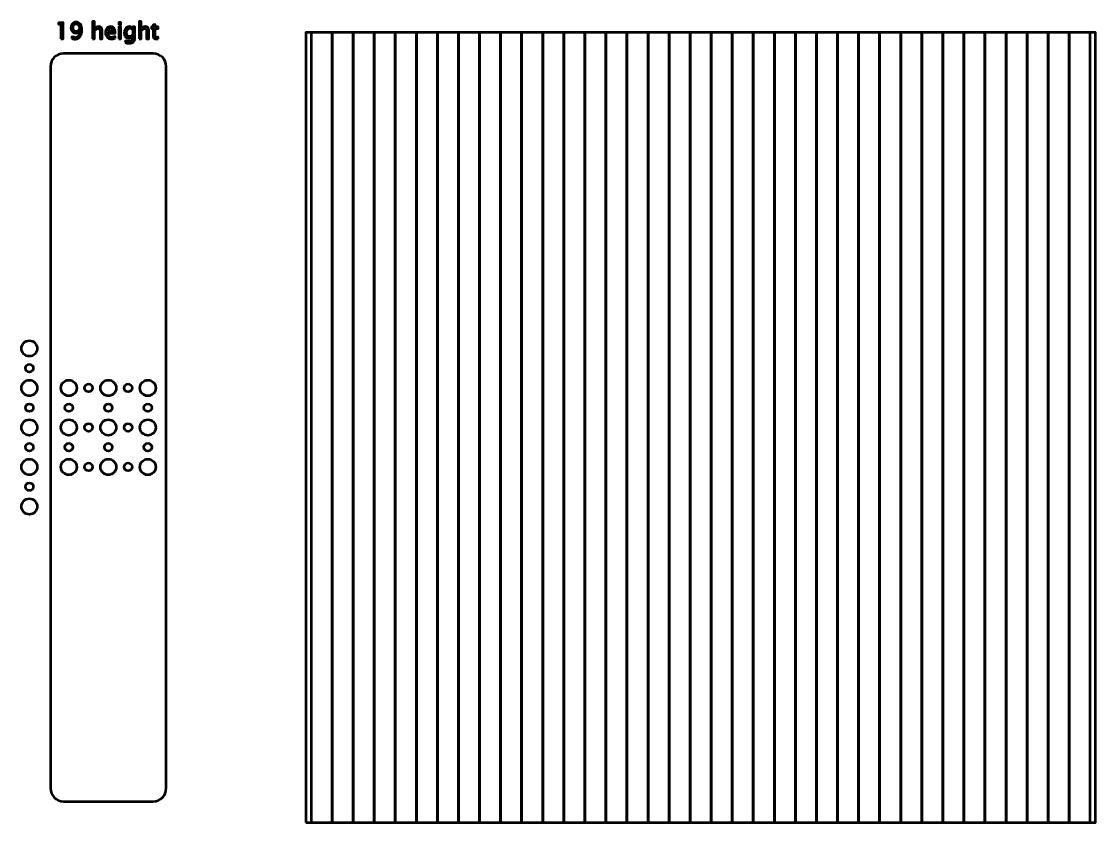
# Model space of a CAD drawing. Header units: centimetres. Extents: x -120 to 105, y -79 to 117.
# Drawn here: x 64.2 to 105, y -30 to 0.41 of the extents above; entities that cross this region are included whole.
import ezdxf

# ---------------------------------------------------------------- set-up
doc = ezdxf.new("R2010")
doc.units = ezdxf.units.CM
doc.header["$MEASUREMENT"] = 0
doc.layers.add('Layer 1', color=7, linetype='Continuous')

msp = doc.modelspace()

# ---------------------------------------------------------------- linework, layer by layer
at = {"layer": 'Layer 1', "lineweight": 53}
for points in [[(75, -30), (105, -30), (105, 0), (75, 0), (75, -30)], [(75.2, -30), (76, -30), (76, 0), (75.2, 0), (75.2, -30)], [(76, -30), (76.8, -30), (76.8, 0), (76, 0), (76, -30)], [(76.8, -30), (77.6, -30), (77.6, 0), (76.8, 0), (76.8, -30)], [(77.6, -30), (78.4, -30), (78.4, 0), (77.6, 0), (77.6, -30)], [(78.4, -30), (79.2, -30), (79.2, 0), (78.4, 0), (78.4, -30)], [(79.2, -30), (80, -30), (80, 0), (79.2, 0), (79.2, -30)], [(80, -30), (80.8, -30), (80.8, 0), (80, 0), (80, -30)], [(80.8, -30), (81.6, -30), (81.6, 0), (80.8, 0), (80.8, -30)], [(81.6, -30), (82.4, -30), (82.4, 0), (81.6, 0), (81.6, -30)], [(82.4, -30), (83.2, -30), (83.2, 0), (82.4, 0), (82.4, -30)], [(83.2, -30), (84, -30), (84, 0), (83.2, 0), (83.2, -30)], [(84, -30), (84.8, -30), (84.8, 0), (84, 0), (84, -30)], [(84.8, -30), (85.6, -30), (85.6, 0), (84.8, 0), (84.8, -30)], [(85.6, -30), (86.4, -30), (86.4, 0), (85.6, 0), (85.6, -30)], [(86.4, -30), (87.2, -30), (87.2, 0), (86.4, 0), (86.4, -30)], [(87.2, -30), (88, -30), (88, 0), (87.2, 0), (87.2, -30)], [(88, -30), (88.8, -30), (88.8, 0), (88, 0), (88, -30)], [(88.8, -30), (89.6, -30), (89.6, 0), (88.8, 0), (88.8, -30)], [(89.6, -30), (90.4, -30), (90.4, 0), (89.6, 0), (89.6, -30)], [(90.4, -30), (91.2, -30), (91.2, 0), (90.4, 0), (90.4, -30)], [(91.2, -30), (92, -30), (92, 0), (91.2, 0), (91.2, -30)], [(92, -30), (92.8, -30), (92.8, 0), (92, 0), (92, -30)], [(92.8, -30), (93.6, -30), (93.6, 0), (92.8, 0), (92.8, -30)], [(93.6, -30), (94.4, -30), (94.4, 0), (93.6, 0), (93.6, -30)], [(94.4, -30), (95.2, -30), (95.2, 0), (94.4, 0), (94.4, -30)], [(95.2, -30), (96, -30), (96, 0), (95.2, 0), (95.2, -30)], [(96, -30), (96.8, -30), (96.8, 0), (96, 0), (96, -30)], [(96.8, -30), (97.6, -30), (97.6, 0), (96.8, 0), (96.8, -30)], [(97.6, -30), (98.4, -30), (98.4, 0), (97.6, 0), (97.6, -30)], [(98.4, -30), (99.2, -30), (99.2, 0), (98.4, 0), (98.4, -30)], [(99.2, -30), (100, -30), (100, 0), (99.2, 0), (99.2, -30)], [(100, -30), (100.8, -30), (100.8, 0), (100, 0), (100, -30)], [(100.8, -30), (101.6, -30), (101.6, 0), (100.8, 0), (100.8, -30)], [(101.6, -30), (102.4, -30), (102.4, 0), (101.6, 0), (101.6, -30)], [(102.4, -30), (103.2, -30), (103.2, 0), (102.4, 0), (102.4, -30)], [(103.2, -30), (104, -30), (104, 0), (103.2, 0), (103.2, -30)], [(104, -30), (104.8, -30), (104.8, 0), (104, 0), (104, -30)]]:
    msp.add_lwpolyline(points, close=True, dxfattribs=at)
for centre, major_axis in [((64.50001, -12.00001), (0, 0.30001)), ((64.5, -12.75), (0, 0.15)), ((64.50001, -13.50001), (0, 0.30001)), ((66.00001, -13.50001), (0, 0.30001)), ((66.75, -13.5), (0, 0.15)), ((67.50001, -13.50001), (0, 0.30001)), ((68.25, -13.5), (0, 0.15)), ((69.00001, -13.50001), (0, 0.30001)), ((64.5, -14.25), (0, 0.15)), ((66, -14.25), (0, 0.15)), ((67.5, -14.25), (0, 0.15)), ((69, -14.25), (0, 0.15)), ((64.50001, -15.00001), (0, 0.30001)), ((66.00001, -15.00001), (0, 0.30001)), ((66.75, -15), (0, 0.15)), ((67.50001, -15.00001), (0, 0.30001)), ((68.25, -15), (0, 0.15)), ((69.00001, -15.00001), (0, 0.30001)), ((64.5, -15.75), (0, 0.15)), ((66, -15.75), (0, 0.15)), ((67.5, -15.75), (0, 0.15)), ((69, -15.75), (0, 0.15)), ((64.50001, -16.50001), (0, 0.30001)), ((66.00001, -16.50001), (0, 0.30001)), ((67.50001, -16.50001), (0, 0.30001)), ((69.00001, -16.50001), (0, 0.30001)), ((66.75, -16.5), (0, 0.15)), ((68.25, -16.5), (0, 0.15)), ((64.5, -17.25), (0, 0.15)), ((64.50001, -18.00001), (0, 0.30001))]:
    msp.add_ellipse(centre, major_axis=major_axis, ratio=1, dxfattribs=at)
at = {"layer": 'Layer 1', "color": 5, "lineweight": 53}
for points, knots in [([(66.89886, -0.24003), (66.89886, -0.24003), (66.89886, 0.41275), (66.89886, 0.41275), (66.89886, 0.41275), (66.89886, 0.41275), (66.98014, 0.41275), (66.98014, 0.41275), (66.98014, 0.41275), (66.98014, 0.41275), (66.98014, 0.1239), (66.98014, 0.1239), (66.98014, 0.1239), (67.02318, 0.18669), (67.07596, 0.21802), (67.13833, 0.21802), (67.13833, 0.21802), (67.17756, 0.21802), (67.20874, 0.20574), (67.23174, 0.18105), (67.23174, 0.18105), (67.25474, 0.15649), (67.26632, 0.12333), (67.26632, 0.08185), (67.26632, 0.08185), (67.26632, 0.08185), (67.26632, -0.24003), (67.26632, -0.24003), (67.26632, -0.24003), (67.26632, -0.24003), (67.18503, -0.24003), (67.18503, -0.24003), (67.18503, -0.24003), (67.18503, -0.24003), (67.18503, 0.05532), (67.18503, 0.05532), (67.18503, 0.05532), (67.18503, 0.08862), (67.1801, 0.11233), (67.17036, 0.12644), (67.17036, 0.12644), (67.16048, 0.14069), (67.14425, 0.14774), (67.12153, 0.14774), (67.12153, 0.14774), (67.07158, 0.14774), (67.02445, 0.11515), (66.98014, 0.04995), (66.98014, 0.04995), (66.98014, 0.04995), (66.98014, -0.24003), (66.98014, -0.24003), (66.98014, -0.24003), (66.98014, -0.24003), (66.89886, -0.24003), (66.89886, -0.24003)], [0, 0, 0, 0, 0.06666667, 0.06666667, 0.06666667, 0.06666667, 0.13333333, 0.13333333, 0.13333333, 0.13333333, 0.2, 0.2, 0.2, 0.2, 0.26666667, 0.26666667, 0.26666667, 0.26666667, 0.33333333, 0.33333333, 0.33333333, 0.33333333, 0.4, 0.4, 0.4, 0.4, 0.46666667, 0.46666667, 0.46666667, 0.46666667, 0.53333333, 0.53333333, 0.53333333, 0.53333333, 0.6, 0.6, 0.6, 0.6, 0.66666667, 0.66666667, 0.66666667, 0.66666667, 0.73333333, 0.73333333, 0.73333333, 0.73333333, 0.8, 0.8, 0.8, 0.8, 0.86666667, 0.86666667, 0.86666667, 0.86666667, 1, 1, 1, 1]), ([(68.66869, -0.24003), (68.66869, -0.24003), (68.66869, 0.41275), (68.66869, 0.41275), (68.66869, 0.41275), (68.66869, 0.41275), (68.74997, 0.41275), (68.74997, 0.41275), (68.74997, 0.41275), (68.74997, 0.41275), (68.74997, 0.1239), (68.74997, 0.1239), (68.74997, 0.1239), (68.79301, 0.18669), (68.84579, 0.21802), (68.90816, 0.21802), (68.90816, 0.21802), (68.94739, 0.21802), (68.97857, 0.20574), (69.00157, 0.18105), (69.00157, 0.18105), (69.02457, 0.15649), (69.03615, 0.12333), (69.03615, 0.08185), (69.03615, 0.08185), (69.03615, 0.08185), (69.03615, -0.24003), (69.03615, -0.24003), (69.03615, -0.24003), (69.03615, -0.24003), (68.95486, -0.24003), (68.95486, -0.24003), (68.95486, -0.24003), (68.95486, -0.24003), (68.95486, 0.05532), (68.95486, 0.05532), (68.95486, 0.05532), (68.95486, 0.08862), (68.94993, 0.11233), (68.94019, 0.12644), (68.94019, 0.12644), (68.93031, 0.14069), (68.91408, 0.14774), (68.89136, 0.14774), (68.89136, 0.14774), (68.84141, 0.14774), (68.79428, 0.11515), (68.74997, 0.04995), (68.74997, 0.04995), (68.74997, 0.04995), (68.74997, -0.24003), (68.74997, -0.24003), (68.74997, -0.24003), (68.74997, -0.24003), (68.66869, -0.24003), (68.66869, -0.24003)], [0, 0, 0, 0, 0.06666667, 0.06666667, 0.06666667, 0.06666667, 0.13333333, 0.13333333, 0.13333333, 0.13333333, 0.2, 0.2, 0.2, 0.2, 0.26666667, 0.26666667, 0.26666667, 0.26666667, 0.33333333, 0.33333333, 0.33333333, 0.33333333, 0.4, 0.4, 0.4, 0.4, 0.46666667, 0.46666667, 0.46666667, 0.46666667, 0.53333333, 0.53333333, 0.53333333, 0.53333333, 0.6, 0.6, 0.6, 0.6, 0.66666667, 0.66666667, 0.66666667, 0.66666667, 0.73333333, 0.73333333, 0.73333333, 0.73333333, 0.8, 0.8, 0.8, 0.8, 0.86666667, 0.86666667, 0.86666667, 0.86666667, 1, 1, 1, 1]), ([(65.70082, -0.24003), (65.70082, -0.24003), (65.70082, 0.31115), (65.70082, 0.31115), (65.70082, 0.31115), (65.70082, 0.31115), (65.60345, 0.31115), (65.60345, 0.31115), (65.60345, 0.31115), (65.60345, 0.31115), (65.60345, 0.36195), (65.60345, 0.36195), (65.60345, 0.36195), (65.60345, 0.36195), (65.7821, 0.37719), (65.7821, 0.37719), (65.7821, 0.37719), (65.7821, 0.37719), (65.7821, -0.24003), (65.7821, -0.24003), (65.7821, -0.24003), (65.7821, -0.24003), (65.70082, -0.24003), (65.70082, -0.24003)], [0, 0, 0, 0, 0.14285714, 0.14285714, 0.14285714, 0.14285714, 0.28571429, 0.28571429, 0.28571429, 0.28571429, 0.42857143, 0.42857143, 0.42857143, 0.42857143, 0.57142857, 0.57142857, 0.57142857, 0.57142857, 0.71428571, 0.71428571, 0.71428571, 0.71428571, 1, 1, 1, 1]), ([(66.11089, -0.23664), (66.11089, -0.23664), (66.11089, -0.16722), (66.11089, -0.16722), (66.11089, -0.16722), (66.16268, -0.18528), (66.20671, -0.19431), (66.24311, -0.19431), (66.24311, -0.19431), (66.29377, -0.19431), (66.33342, -0.17272), (66.36193, -0.12954), (66.36193, -0.12954), (66.39043, -0.08636), (66.40468, -0.02625), (66.40468, 0.05066), (66.40468, 0.05066), (66.36334, -0.00028), (66.31635, -0.02582), (66.26357, -0.02582), (66.26357, -0.02582), (66.21207, -0.02582), (66.16832, -0.00691), (66.13248, 0.03105), (66.13248, 0.03105), (66.09664, 0.069), (66.07872, 0.11515), (66.07872, 0.16976), (66.07872, 0.16976), (66.07872, 0.23241), (66.09777, 0.28434), (66.13601, 0.32555), (66.13601, 0.32555), (66.17411, 0.36675), (66.22209, 0.38735), (66.27994, 0.38735), (66.27994, 0.38735), (66.34641, 0.38735), (66.39876, 0.36068), (66.437, 0.30734), (66.437, 0.30734), (66.47524, 0.254), (66.49443, 0.18105), (66.49443, 0.08834), (66.49443, 0.08834), (66.49443, 0.02935), (66.48526, -0.0261), (66.46677, -0.07803), (66.46677, -0.07803), (66.44829, -0.1301), (66.42359, -0.17046), (66.39241, -0.19939), (66.39241, -0.19939), (66.35261, -0.23664), (66.30012, -0.25527), (66.23521, -0.25527), (66.23521, -0.25527), (66.20318, -0.25527), (66.16183, -0.24906), (66.11089, -0.23664)], [0, 0, 0, 0, 0.0625, 0.0625, 0.0625, 0.0625, 0.125, 0.125, 0.125, 0.125, 0.1875, 0.1875, 0.1875, 0.1875, 0.25, 0.25, 0.25, 0.25, 0.3125, 0.3125, 0.3125, 0.3125, 0.375, 0.375, 0.375, 0.375, 0.4375, 0.4375, 0.4375, 0.4375, 0.5, 0.5, 0.5, 0.5, 0.5625, 0.5625, 0.5625, 0.5625, 0.625, 0.625, 0.625, 0.625, 0.6875, 0.6875, 0.6875, 0.6875, 0.75, 0.75, 0.75, 0.75, 0.8125, 0.8125, 0.8125, 0.8125, 0.875, 0.875, 0.875, 0.875, 1, 1, 1, 1]), ([(66.16, 0.18359), (66.16, 0.13702), (66.17058, 0.10019), (66.19175, 0.0731), (66.19175, 0.0731), (66.21291, 0.04614), (66.24142, 0.0326), (66.2774, 0.0326), (66.2774, 0.0326), (66.31197, 0.0326), (66.34147, 0.04431), (66.36574, 0.06773), (66.36574, 0.06773), (66.39001, 0.09116), (66.40214, 0.11952), (66.40214, 0.15254), (66.40214, 0.15254), (66.40214, 0.20475), (66.39043, 0.24681), (66.36687, 0.27856), (66.36687, 0.27856), (66.34344, 0.31045), (66.31268, 0.32639), (66.27444, 0.32639), (66.27444, 0.32639), (66.23874, 0.32639), (66.2108, 0.31369), (66.19048, 0.28829), (66.19048, 0.28829), (66.17016, 0.26289), (66.16, 0.22804), (66.16, 0.18359)], [0, 0, 0, 0, 0.11111111, 0.11111111, 0.11111111, 0.11111111, 0.22222222, 0.22222222, 0.22222222, 0.22222222, 0.33333333, 0.33333333, 0.33333333, 0.33333333, 0.44444444, 0.44444444, 0.44444444, 0.44444444, 0.55555556, 0.55555556, 0.55555556, 0.55555556, 0.66666667, 0.66666667, 0.66666667, 0.66666667, 0.77777778, 0.77777778, 0.77777778, 0.77777778, 1, 1, 1, 1]), ([(67.75371, -0.22564), (67.6991, -0.24201), (67.6524, -0.25019), (67.61345, -0.25019), (67.61345, -0.25019), (67.54699, -0.25019), (67.49294, -0.22818), (67.45131, -0.18429), (67.45131, -0.18429), (67.40968, -0.14041), (67.3888, -0.08354), (67.3888, -0.01355), (67.3888, -0.01355), (67.3888, 0.05433), (67.40714, 0.11007), (67.44397, 0.15367), (67.44397, 0.15367), (67.4808, 0.19713), (67.52794, 0.21887), (67.58537, 0.21887), (67.58537, 0.21887), (67.6397, 0.21887), (67.68175, 0.19953), (67.71138, 0.16087), (67.71138, 0.16087), (67.74101, 0.1222), (67.75583, 0.06745), (67.75583, -0.00353), (67.75583, -0.00353), (67.75583, -0.00353), (67.75541, -0.02836), (67.75541, -0.02836), (67.75541, -0.02836), (67.75541, -0.02836), (67.47177, -0.02836), (67.47177, -0.02836), (67.47177, -0.02836), (67.48363, -0.13561), (67.53598, -0.18923), (67.62869, -0.18923), (67.62869, -0.18923), (67.6627, -0.18923), (67.70433, -0.17963), (67.75371, -0.16044), (67.75371, -0.16044), (67.75371, -0.16044), (67.75371, -0.22564), (67.75371, -0.22564)], [0, 0, 0, 0, 0.07692308, 0.07692308, 0.07692308, 0.07692308, 0.15384615, 0.15384615, 0.15384615, 0.15384615, 0.23076923, 0.23076923, 0.23076923, 0.23076923, 0.30769231, 0.30769231, 0.30769231, 0.30769231, 0.38461538, 0.38461538, 0.38461538, 0.38461538, 0.46153846, 0.46153846, 0.46153846, 0.46153846, 0.53846154, 0.53846154, 0.53846154, 0.53846154, 0.61538462, 0.61538462, 0.61538462, 0.61538462, 0.69230769, 0.69230769, 0.69230769, 0.69230769, 0.76923077, 0.76923077, 0.76923077, 0.76923077, 0.84615385, 0.84615385, 0.84615385, 0.84615385, 1, 1, 1, 1]), ([(67.47601, 0.0326), (67.47601, 0.0326), (67.67413, 0.0326), (67.67413, 0.0326), (67.67413, 0.0326), (67.67413, 0.11614), (67.64294, 0.1579), (67.58071, 0.1579), (67.58071, 0.1579), (67.51806, 0.1579), (67.4832, 0.11614), (67.47601, 0.0326)], [0, 0, 0, 0, 0.25, 0.25, 0.25, 0.25, 0.5, 0.5, 0.5, 0.5, 1, 1, 1, 1]), ([(67.8961, 0.29083), (67.8961, 0.29083), (67.8961, 0.37211), (67.8961, 0.37211), (67.8961, 0.37211), (67.8961, 0.37211), (67.97738, 0.37211), (67.97738, 0.37211), (67.97738, 0.37211), (67.97738, 0.37211), (67.97738, 0.29083), (67.97738, 0.29083), (67.97738, 0.29083), (67.97738, 0.29083), (67.8961, 0.29083), (67.8961, 0.29083)], [0, 0, 0, 0, 0.2, 0.2, 0.2, 0.2, 0.4, 0.4, 0.4, 0.4, 0.6, 0.6, 0.6, 0.6, 1, 1, 1, 1]), ([(67.8961, -0.24003), (67.8961, -0.24003), (67.8961, 0.20871), (67.8961, 0.20871), (67.8961, 0.20871), (67.8961, 0.20871), (67.97738, 0.20871), (67.97738, 0.20871), (67.97738, 0.20871), (67.97738, 0.20871), (67.97738, -0.24003), (67.97738, -0.24003), (67.97738, -0.24003), (67.97738, -0.24003), (67.8961, -0.24003), (67.8961, -0.24003)], [0, 0, 0, 0, 0.2, 0.2, 0.2, 0.2, 0.4, 0.4, 0.4, 0.4, 0.6, 0.6, 0.6, 0.6, 1, 1, 1, 1]), ([(68.14248, -0.38904), (68.14248, -0.38904), (68.15208, -0.31877), (68.15208, -0.31877), (68.15208, -0.31877), (68.19921, -0.34078), (68.24592, -0.35179), (68.29206, -0.35179), (68.29206, -0.35179), (68.38364, -0.35179), (68.4295, -0.30325), (68.4295, -0.2063), (68.4295, -0.2063), (68.4295, -0.2063), (68.4295, -0.13575), (68.4295, -0.13575), (68.4295, -0.13575), (68.41539, -0.16552), (68.39536, -0.18852), (68.36925, -0.20503), (68.36925, -0.20503), (68.34314, -0.22154), (68.31408, -0.22987), (68.28204, -0.22987), (68.28204, -0.22987), (68.22772, -0.22987), (68.18468, -0.2104), (68.15293, -0.17145), (68.15293, -0.17145), (68.12118, -0.1325), (68.10523, -0.07973), (68.10523, -0.01312), (68.10523, -0.01312), (68.10523, 0.05503), (68.12329, 0.11063), (68.15942, 0.15367), (68.15942, 0.15367), (68.19568, 0.19657), (68.24239, 0.21802), (68.29982, 0.21802), (68.29982, 0.21802), (68.35006, 0.21802), (68.39338, 0.1977), (68.4295, 0.15692), (68.4295, 0.15692), (68.4295, 0.15692), (68.4295, 0.20871), (68.4295, 0.20871), (68.4295, 0.20871), (68.4295, 0.20871), (68.51079, 0.20871), (68.51079, 0.20871), (68.51079, 0.20871), (68.51079, 0.20871), (68.51079, -0.11755), (68.51079, -0.11755), (68.51079, -0.11755), (68.51079, -0.18768), (68.50712, -0.23961), (68.49978, -0.27333), (68.49978, -0.27333), (68.49258, -0.30706), (68.47875, -0.33472), (68.45871, -0.35616), (68.45871, -0.35616), (68.42315, -0.39384), (68.36756, -0.41275), (68.29206, -0.41275), (68.29206, -0.41275), (68.24027, -0.41275), (68.19046, -0.40485), (68.14248, -0.38904)], [0, 0, 0, 0, 0.05263158, 0.05263158, 0.05263158, 0.05263158, 0.10526316, 0.10526316, 0.10526316, 0.10526316, 0.15789474, 0.15789474, 0.15789474, 0.15789474, 0.21052632, 0.21052632, 0.21052632, 0.21052632, 0.26315789, 0.26315789, 0.26315789, 0.26315789, 0.31578947, 0.31578947, 0.31578947, 0.31578947, 0.36842105, 0.36842105, 0.36842105, 0.36842105, 0.42105263, 0.42105263, 0.42105263, 0.42105263, 0.47368421, 0.47368421, 0.47368421, 0.47368421, 0.52631579, 0.52631579, 0.52631579, 0.52631579, 0.57894737, 0.57894737, 0.57894737, 0.57894737, 0.63157895, 0.63157895, 0.63157895, 0.63157895, 0.68421053, 0.68421053, 0.68421053, 0.68421053, 0.73684211, 0.73684211, 0.73684211, 0.73684211, 0.78947368, 0.78947368, 0.78947368, 0.78947368, 0.84210526, 0.84210526, 0.84210526, 0.84210526, 0.89473684, 0.89473684, 0.89473684, 0.89473684, 1, 1, 1, 1]), ([(68.4295, -0.08481), (68.4295, -0.08481), (68.4295, 0.10132), (68.4295, 0.10132), (68.4295, 0.10132), (68.39366, 0.13843), (68.35457, 0.15706), (68.31238, 0.15706), (68.31238, 0.15706), (68.27485, 0.15706), (68.2455, 0.1421), (68.22433, 0.11204), (68.22433, 0.11204), (68.20302, 0.08213), (68.19244, 0.0405), (68.19244, -0.01256), (68.19244, -0.01256), (68.19244, -0.11007), (68.22701, -0.15875), (68.2963, -0.15875), (68.2963, -0.15875), (68.34343, -0.15875), (68.38788, -0.13406), (68.4295, -0.08481)], [0, 0, 0, 0, 0.14285714, 0.14285714, 0.14285714, 0.14285714, 0.28571429, 0.28571429, 0.28571429, 0.28571429, 0.42857143, 0.42857143, 0.42857143, 0.42857143, 0.57142857, 0.57142857, 0.57142857, 0.57142857, 0.71428571, 0.71428571, 0.71428571, 0.71428571, 1, 1, 1, 1]), ([(69.39485, -0.23989), (69.36973, -0.2468), (69.34786, -0.25019), (69.32938, -0.25019), (69.32938, -0.25019), (69.28789, -0.25019), (69.25557, -0.23834), (69.23243, -0.21463), (69.23243, -0.21463), (69.20915, -0.19092), (69.19758, -0.15804), (69.19758, -0.11585), (69.19758, -0.11585), (69.19758, -0.11585), (69.19758, 0.14774), (69.19758, 0.14774), (69.19758, 0.14774), (69.19758, 0.14774), (69.14141, 0.14774), (69.14141, 0.14774), (69.14141, 0.14774), (69.14141, 0.14774), (69.14141, 0.20871), (69.14141, 0.20871), (69.14141, 0.20871), (69.14141, 0.20871), (69.19758, 0.20871), (69.19758, 0.20871), (69.19758, 0.20871), (69.19758, 0.20871), (69.19758, 0.28984), (69.19758, 0.28984), (69.19758, 0.28984), (69.19758, 0.28984), (69.27886, 0.29761), (69.27886, 0.29761), (69.27886, 0.29761), (69.27886, 0.29761), (69.27886, 0.20871), (69.27886, 0.20871), (69.27886, 0.20871), (69.27886, 0.20871), (69.39654, 0.20871), (69.39654, 0.20871), (69.39654, 0.20871), (69.39654, 0.20871), (69.39654, 0.14774), (69.39654, 0.14774), (69.39654, 0.14774), (69.39654, 0.14774), (69.27886, 0.14774), (69.27886, 0.14774), (69.27886, 0.14774), (69.27886, 0.14774), (69.27886, -0.10118), (69.27886, -0.10118), (69.27886, -0.10118), (69.27886, -0.15988), (69.3044, -0.18923), (69.35534, -0.18923), (69.35534, -0.18923), (69.36621, -0.18923), (69.37933, -0.1874), (69.39485, -0.18387), (69.39485, -0.18387), (69.39485, -0.18387), (69.39485, -0.23989), (69.39485, -0.23989)], [0, 0, 0, 0, 0.05555556, 0.05555556, 0.05555556, 0.05555556, 0.11111111, 0.11111111, 0.11111111, 0.11111111, 0.16666667, 0.16666667, 0.16666667, 0.16666667, 0.22222222, 0.22222222, 0.22222222, 0.22222222, 0.27777778, 0.27777778, 0.27777778, 0.27777778, 0.33333333, 0.33333333, 0.33333333, 0.33333333, 0.38888889, 0.38888889, 0.38888889, 0.38888889, 0.44444444, 0.44444444, 0.44444444, 0.44444444, 0.5, 0.5, 0.5, 0.5, 0.55555556, 0.55555556, 0.55555556, 0.55555556, 0.61111111, 0.61111111, 0.61111111, 0.61111111, 0.66666667, 0.66666667, 0.66666667, 0.66666667, 0.72222222, 0.72222222, 0.72222222, 0.72222222, 0.77777778, 0.77777778, 0.77777778, 0.77777778, 0.83333333, 0.83333333, 0.83333333, 0.83333333, 0.88888889, 0.88888889, 0.88888889, 0.88888889, 1, 1, 1, 1])]:
    msp.add_open_spline(points, degree=3, knots=knots, dxfattribs=at)
at = {"layer": 'Layer 1', "lineweight": 53}
msp.add_open_spline([(65.3, -28.7), (65.3, -28.7), (65.3, -1.3), (65.3, -1.3), (65.3, -1.3), (65.3, -1.02386), (65.52386, -0.8), (65.8, -0.8), (65.8, -0.8), (65.8, -0.8), (69.2, -0.8), (69.2, -0.8), (69.2, -0.8), (69.47614, -0.8), (69.7, -1.02386), (69.7, -1.3), (69.7, -1.3), (69.7, -1.3), (69.7, -28.7), (69.7, -28.7), (69.7, -28.7), (69.7, -28.97614), (69.47614, -29.2), (69.2, -29.2), (69.2, -29.2), (69.2, -29.2), (65.8, -29.2), (65.8, -29.2), (65.8, -29.2), (65.52386, -29.2), (65.3, -28.97614), (65.3, -28.7)], degree=3, knots=[0, 0, 0, 0, 0.11111111, 0.11111111, 0.11111111, 0.11111111, 0.22222222, 0.22222222, 0.22222222, 0.22222222, 0.33333333, 0.33333333, 0.33333333, 0.33333333, 0.44444444, 0.44444444, 0.44444444, 0.44444444, 0.55555556, 0.55555556, 0.55555556, 0.55555556, 0.66666667, 0.66666667, 0.66666667, 0.66666667, 0.77777778, 0.77777778, 0.77777778, 0.77777778, 1, 1, 1, 1], dxfattribs=at)

doc.saveas('drawing.dxf')
